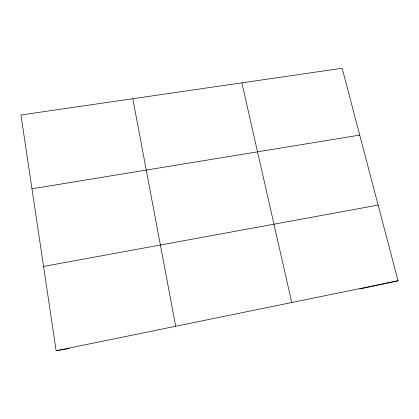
<?xml version="1.0" encoding="UTF-8"?>
<svg xmlns="http://www.w3.org/2000/svg" width="419" height="419" viewBox="0 0 419 419"><rect width="100%" height="100%" fill="white"/><g stroke="black" fill="none" stroke-linecap="round" stroke-linejoin="round"><path stroke-width="0.63" d="M359.827 289.016L398.05 280.767L342.155 68.266L20.95 114.979L56.136 350.734L69.392 348.482M56.136 350.734L398.05 280.767M43.555 266.437L378.142 205.09M31.97 188.801L359.732 135.091M241.863 82.852L291.755 302.518M132.813 98.711L175.702 326.265"/></g></svg>
